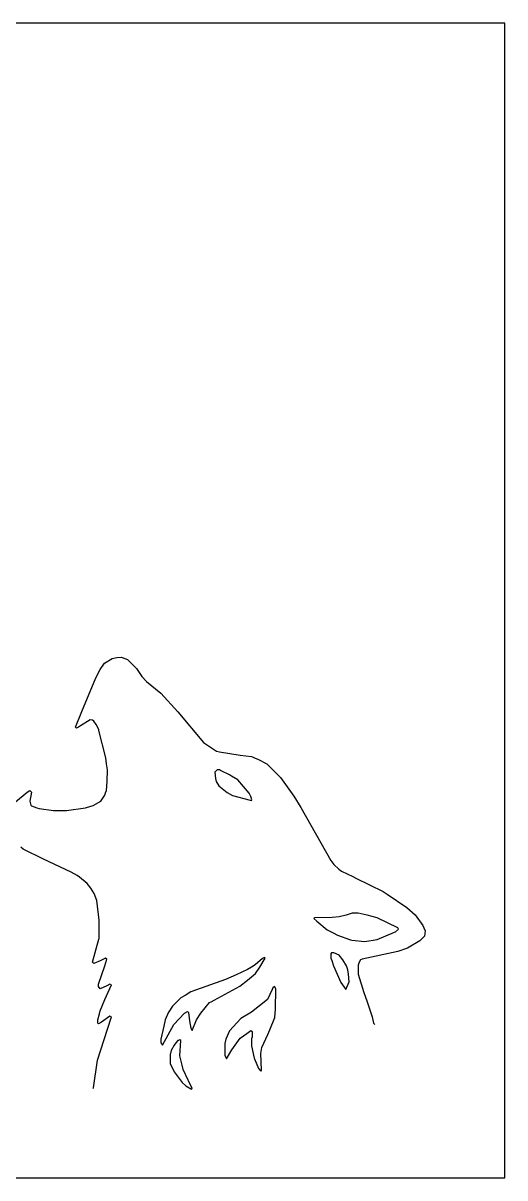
# Model space of a CAD drawing. Extents: x 0 to 10, y 0 to 4.
# Drawn here: x 8.329 to 10, y 0 to 4 of the extents above; entities that cross this region are included whole.
import ezdxf

# ---------------------------------------------------------------- set-up
doc = ezdxf.new("R2010")
doc.units = 0
doc.header["$MEASUREMENT"] = 0
doc.layers.get('0').update_dxf_attribs({"linetype": 'CONTINUOUS'})

msp = doc.modelspace()

# ---------------------------------------------------------------- linework, layer by layer
at = {"linetype": 'Continuous'}
for p, q in [((10, 4), (0, 4)), ((10, 0), (10, 4)), ((0, 0), (10, 0))]:
    msp.add_line(p, q, dxfattribs=at)
at = {"color": 7, "linetype": 'Continuous'}
for points in [[(8.303, 1.3021), (8.3432, 1.3357), (8.3532, 1.3417), (8.3585, 1.3364), (8.3532, 1.3047), (8.3558, 1.2915), (8.3585, 1.2889), (8.3772, 1.2819), (8.3846, 1.28), (8.435, 1.273), (8.4799, 1.273), (8.5457, 1.282), (8.5488, 1.2826), (8.5721, 1.2894), (8.5987, 1.3047), (8.6124, 1.3256), (8.6154, 1.3335), (8.6186, 1.3418), (8.6211, 1.3733), (8.6225, 1.413), (8.6187, 1.4339), (8.6161, 1.4551), (8.5925, 1.55), (8.5916, 1.5531), (8.5822, 1.5709), (8.575, 1.5819), (8.5699, 1.5851), (8.5618, 1.5872), (8.5278, 1.5655), (8.5218, 1.5614), (8.5142, 1.5582), (8.5116, 1.5608), (8.5332, 1.616), (8.581, 1.7321), (8.5967, 1.761), (8.6119, 1.7826), (8.6381, 1.7992), (8.654, 1.8021), (8.67, 1.8037), (8.6729, 1.802), (8.6911, 1.7958), (8.7228, 1.7641), (8.7407, 1.7373), (8.7571, 1.7192), (8.8073, 1.6796), (8.866, 1.6141), (8.9551, 1.508), (8.9997, 1.4784), (9.0103, 1.4754), (9.082, 1.4643), (9.1213, 1.4594), (9.1397, 1.452), (9.1428, 1.4504), (9.1742, 1.4341), (9.2218, 1.3866), (9.2686, 1.3227), (9.2924, 1.2832), (9.3966, 1.0993), (9.4066, 1.0856), (9.4246, 1.0691), (9.4334, 1.0625), (9.4728, 1.0439), (9.4834, 1.0386), (9.5778, 0.9926), (9.5918, 0.9832), (9.6594, 0.9371), (9.689, 0.9114), (9.7148, 0.874), (9.7186, 0.8667), (9.7234, 0.8559), (9.7207, 0.8374), (9.7049, 0.8216), (9.6624, 0.796), (9.6286, 0.7838), (9.5045, 0.7577), (9.499, 0.7556), (9.4946, 0.7474), (9.4927, 0.74), (9.491, 0.7371), (9.491, 0.7054), (9.5103, 0.6423), (9.5209, 0.6133), (9.5402, 0.5574), (9.5438, 0.5365), (9.5491, 0.5312)], [(9.1214, 1.3074), (9.1228, 1.31), (9.1206, 1.3177), (9.1193, 1.3208), (9.1129, 1.3332), (9.0739, 1.3786), (9.0525, 1.3913), (9.0445, 1.3965), (9.0156, 1.4098), (9.0135, 1.4108), (9.0106, 1.413), (9.0026, 1.413), (8.9947, 1.405), (8.9963, 1.3837), (8.9984, 1.3736), (9.0079, 1.3575), (9.0374, 1.3344), (9.0552, 1.325), (9.1164, 1.3081), (9.1214, 1.3074)], [(8.5723, 0.3094), (8.574, 0.3123), (8.5871, 0.4073), (8.6217, 0.5156), (8.6357, 0.5576), (8.6304, 0.5602), (8.601, 0.5397), (8.5908, 0.5338), (8.5882, 0.5365), (8.5882, 0.547), (8.5944, 0.5679), (8.597, 0.5785), (8.6127, 0.6181), (8.6357, 0.6685), (8.6304, 0.6711), (8.6201, 0.6653), (8.5961, 0.6553), (8.5908, 0.6632), (8.5908, 0.6711), (8.6127, 0.7342), (8.6198, 0.7582), (8.6146, 0.7609), (8.5963, 0.7524), (8.575, 0.7424), (8.5697, 0.7477), (8.5916, 0.8266), (8.5934, 0.8295), (8.5934, 0.8929), (8.5845, 0.9613), (8.5755, 0.9855), (8.5638, 1.0032), (8.5512, 1.0196), (8.5253, 1.0413), (8.5164, 1.048), (8.4955, 1.0587), (8.4005, 1.1035), (8.3299, 1.139), (8.321, 1.1457)], [(9.5148, 0.819), (9.5569, 0.8253), (9.6175, 0.8512), (9.6207, 0.8527), (9.631, 0.8612), (9.6283, 0.8665), (9.5568, 0.9003), (9.5225, 0.9104), (9.491, 0.9166), (9.4699, 0.9166), (9.449, 0.9104), (9.4249, 0.9046), (9.4014, 0.9023), (9.3406, 0.9008), (9.3379, 0.8982), (9.3479, 0.8896), (9.3833, 0.8592), (9.4042, 0.8485), (9.42, 0.8409), (9.4649, 0.825), (9.4697, 0.8234), (9.5148, 0.819)], [(8.8126, 0.4599), (8.8516, 0.5315), (8.8891, 0.5708), (8.8997, 0.5761), (8.9023, 0.5734), (8.9065, 0.5442), (8.9113, 0.5182), (8.9155, 0.5101), (8.9308, 0.5473), (8.9452, 0.5703), (8.9762, 0.6078), (8.9818, 0.6099), (8.9923, 0.6151), (9.0814, 0.6638), (9.1077, 0.685), (9.1346, 0.7081), (9.1498, 0.7297), (9.169, 0.7609), (9.1663, 0.7635), (9.159, 0.7602), (9.1341, 0.7378), (9.121, 0.7298), (9.1078, 0.7219), (9.0684, 0.7033), (9.0314, 0.6877), (8.9106, 0.6441), (8.8915, 0.632), (8.8759, 0.6236), (8.8469, 0.5946), (8.8343, 0.5757), (8.8332, 0.5737), (8.8222, 0.5473), (8.8169, 0.5261), (8.8073, 0.481), (8.8073, 0.4678), (8.8104, 0.4628), (8.8126, 0.4599)], [(9.4488, 0.6526), (9.4594, 0.679), (9.4578, 0.7056), (9.4556, 0.7211), (9.4506, 0.7342), (9.4376, 0.7551), (9.425, 0.7714), (9.4066, 0.7794), (9.3986, 0.7794), (9.396, 0.7767), (9.396, 0.7609), (9.3994, 0.7532), (9.4058, 0.7342), (9.431, 0.6769), (9.4488, 0.6526)], [(9.1531, 0.3702), (9.1558, 0.3728), (9.1531, 0.4309), (9.1569, 0.4519), (9.1777, 0.4966), (9.1853, 0.5125), (9.2021, 0.5551), (9.2045, 0.5839), (9.2059, 0.6553), (9.2006, 0.6632), (9.1954, 0.6579), (9.1935, 0.6524), (9.1769, 0.6183), (9.121, 0.5741), (9.0845, 0.5523), (9.0455, 0.5095), (9.0328, 0.4809), (9.029, 0.4652), (9.029, 0.4256), (9.0343, 0.4124), (9.0534, 0.4437), (9.0587, 0.4516), (9.0818, 0.4837), (9.1051, 0.5001), (9.1188, 0.5101), (9.1241, 0.5074), (9.1241, 0.4863), (9.1214, 0.4837), (9.1214, 0.4573), (9.1302, 0.4153), (9.1315, 0.4121), (9.1458, 0.3786), (9.1531, 0.3702)], [(8.9129, 0.3068), (8.9155, 0.3094), (8.9028, 0.3361), (8.9018, 0.3382), (8.8846, 0.3757), (8.8803, 0.391), (8.8733, 0.423), (8.8759, 0.4758), (8.8733, 0.4784), (8.8677, 0.4763), (8.8654, 0.4758), (8.8594, 0.4683), (8.8528, 0.4594), (8.8426, 0.4412), (8.8406, 0.4311), (8.839, 0.4282), (8.839, 0.3966), (8.8527, 0.3678), (8.8812, 0.3306), (8.894, 0.3194), (8.9129, 0.3068)]]:
    msp.add_lwpolyline(points, dxfattribs=at)

doc.saveas('drawing.dxf')
